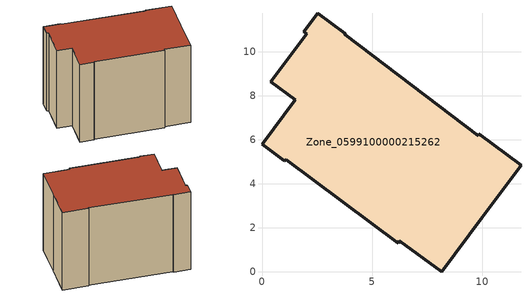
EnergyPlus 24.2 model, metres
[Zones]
Zone_0599100000215262
 floor ground (C_G): 8.16,0 6.24,1.43 6.18,1.31 1.11,5.09 1.02,5.05 0,5.81 1.5,7.83 0.41,8.64 2.04,10.82 1.91,10.93 2.53,11.77 3.75,10.86 3.79,10.79 9.82,6.19 9.85,6.28 11.77,4.85 10,2.49 z1.34
 wall outside (C_F): 11.77,4.85 9.85,6.28 9.82,6.19 3.79,10.79 3.75,10.86 2.53,11.77 1.91,10.93 2.04,10.82 0.41,8.64 1.5,7.83 0,5.81 1.02,5.05 1.11,5.09 6.18,1.31 6.24,1.43 8.16,0 10,2.49 11.77,4.85 z1.34:9.58
 roof outside (C_R): 3.79,10.79 3.75,10.86 2.53,11.77 1.91,10.93 2.04,10.82 0.41,8.64 1.5,7.83 0,5.81 1.02,5.05 1.11,5.09 6.18,1.31 6.24,1.43 8.16,0 10,2.49 11.77,4.85 9.85,6.28 9.82,6.19 z9.58
[BUILDING]
Pand.0599100000215262: North Axis=0; Terrain=City; Loads Convergence Tolerance Value=0.04; Temperature Convergence Tolerance Value=0.4; Solar Distribution=FullExterior; Maximum Number of Warmup Days=25; Minimum Number of Warmup Days=1
[Site:Location]
Rotterdam.The.Hague.AP_ZH_NLD Design_Conditions: Latitude=51.96; Longitude=4.45; Time Zone=1; Elevation=-4.5
[SITE:GROUNDTEMPERATURE:BUILDINGSURFACE]
18, 18, 18, 18, 18, 18, 18, 18, 18, 18, 18, 18
[MATERIAL] Thermal Absorptance=0.9; Solar Absorptance=0.7; Visible Absorptance=0.7
Name | Roughness | Thickness | Conductivity | Density | Specific Heat
G.TI.1965-1974 | MediumSmooth | 0.15 | 0.882353 | 540 | 1210
F.TI.1965-1974 | Rough | 0.3 | 0.697674 | 1920 | 840
R.TI.1965-1974 | MediumRough | 0.2 | 0.232558 | 1500 | 1000
[CONSTRUCTION]
C_G: G.TI.1965-1974
C_F: F.TI.1965-1974
C_R: R.TI.1965-1974
[ZONE]
Zone_0599100000215262: Type=1; Multiplier=1; Ceiling Height=Autocalculate; Volume=Autocalculate; Floor Area=autocalculate; Part of Total Floor Area=Yes
[ZONEINFILTRATION:DESIGNFLOWRATE]
Infil_Zone_0599100000215262: Zone or ZoneList or Space or SpaceList=Zone_0599100000215262; Schedule=AlwaysOn; Design Flow Rate Calculation Method=Flow/Area; Flow Rate per Floor Area=0.003; Constant Term Coefficient=1; Temperature Term Coefficient=0; Velocity Term Coefficient=0; Velocity Squared Term Coefficient=0
[HVACTEMPLATE:ZONE:IDEALLOADSAIRSYSTEM]
Zone_0599100000215262: Maximum Heating Supply Air Temperature=50; Minimum Cooling Supply Air Temperature=13; Maximum Heating Supply Air Humidity Ratio=0.0156; Minimum Cooling Supply Air Humidity Ratio=0.0077; Heating Limit=NoLimit; Cooling Limit=NoLimit; Dehumidification Control Type=ConstantSensibleHeatRatio; Cooling Sensible Heat Ratio=0.7; Dehumidification Setpoint=60; Humidification Control Type=None; Humidification Setpoint=30; Outdoor Air Method=None; Outdoor Air Flow Rate per Person=0.00944; Outdoor Air Flow Rate per Zone Floor Area=0; Outdoor Air Flow Rate per Zone=0; Demand Controlled Ventilation Type=None; Outdoor Air Economizer Type=NoEconomizer; Heat Recovery Type=None; Sensible Heat Recovery Effectiveness=0.7; Latent Heat Recovery Effectiveness=0.65
[ZONECONTROL:THERMOSTAT]
ThermostatControl_Zone_0599100000215262: Zone or ZoneList=Zone_0599100000215262; Control Type Schedule=DualSetpointControlType; Control 1=Thermostat_Zone_0599100000215262; Temperature Difference Between Cutout And Setpoint=0
[THERMOSTATSETPOINT:DUALSETPOINT]
Thermostat_Zone_0599100000215262: Heating Setpoint Temperature Schedule=HeatingSetpoint_Zone_0599100000215262; Cooling Setpoint Temperature Schedule=CoolingSetpoint_Zone_0599100000215262
[SCHEDULE:COMPACT]
HeatingSetpoint_Zone_0599100000215262: Through: 12/31, For: AllDays, Until: 24:00, 21
CoolingSetpoint_Zone_0599100000215262: Through: 12/31, For: AllDays, Until: 24:00, 24
DualSetpointControlType: Through: 12/31, For: AllDays, Until: 24:00, 4
AlwaysOn: Through: 12/31, For: AllDays, Until: 24:00, 1
